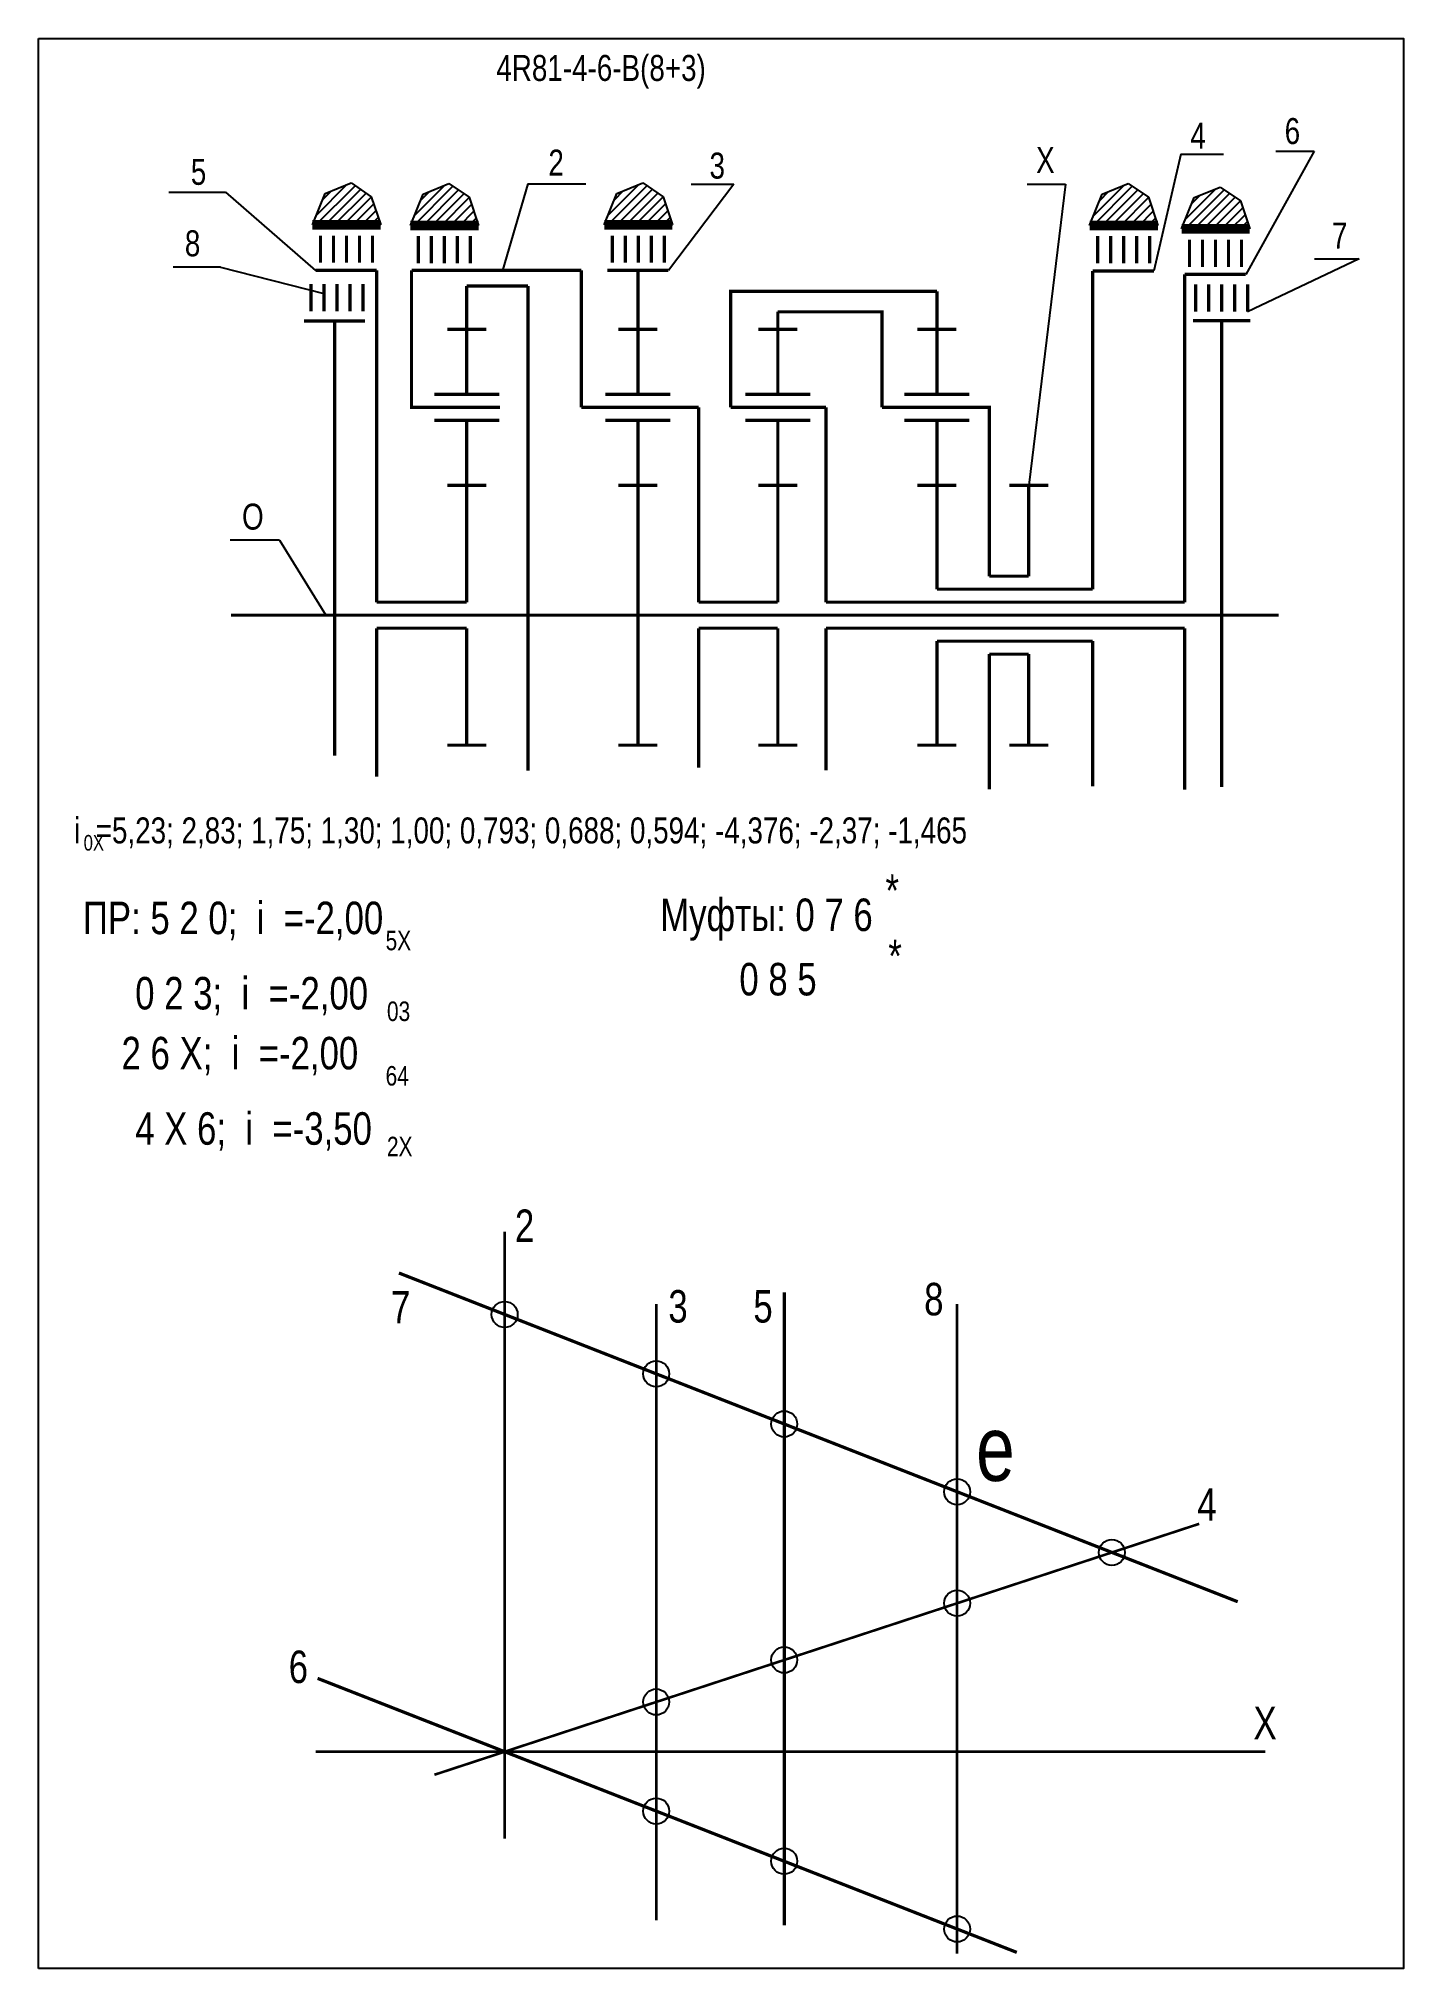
# Model space of a CAD drawing. Extents: x -352 to -142, y 153 to 450.
import ezdxf

# ---------------------------------------------------------------- set-up
doc = ezdxf.new("R2010")
doc.units = 0
doc.header["$LTSCALE"] = 15
doc.layers.get('0').update_dxf_attribs({"linetype": 'CONTINUOUS'})
doc.layers.add('DIM', color=92, linetype='CONTINUOUS')
doc.layers.add('MAIN', color=5, linetype='CONTINUOUS')
doc.styles.add('AMK', font='amk.shx', dxfattribs={"width": 0.8})

msp = doc.modelspace()

# ---------------------------------------------------------------- hatches: boundary and pattern name
at = {"layer": 'DIM'}
h = msp.add_hatch(dxfattribs=at)
h.set_pattern_fill('_USER', color=0, angle=45, style=0, pattern_type=0)
h.set_pattern_definition([(45, (-58.0483, -4.4899), (-0.7071068, 0.7071068), [])])
h.paths.add_polyline_path([(-308.34, 426.03), (-310.29, 421.21), (-299.79, 421.21), (-301.24, 425.53), (-304.36, 427.65)])
h = msp.add_hatch(dxfattribs=at)
h.set_pattern_fill('_USER', color=0, angle=45, style=0, pattern_type=0)
h.set_pattern_definition([(45, (-42.9797, -4.5773), (-0.7071068, 0.7071068), [])])
h.paths.add_polyline_path([(-293.28, 425.94), (-295.22, 421.12), (-284.72, 421.12), (-286.17, 425.44), (-289.29, 427.56)])
h = msp.add_hatch(dxfattribs=at)
h.set_pattern_fill('_USER', color=0, angle=45, style=0, pattern_type=0)
h.set_pattern_definition([(45, (-13.1543, -4.4899), (-0.7071068, 0.7071068), [])])
h.paths.add_polyline_path([(-263.45, 426.03), (-265.39, 421.21), (-254.9, 421.21), (-256.35, 425.53), (-259.46, 427.65)])
h = msp.add_hatch(dxfattribs=at)
h.set_pattern_fill('_USER', color=0, angle=45, style=0, pattern_type=0)
h.set_pattern_definition([(45, (61.5332, -4.5798), (-0.7071068, 0.7071068), [])])
h.paths.add_polyline_path([(-188.76, 425.94), (-190.71, 421.12), (-180.21, 421.12), (-181.66, 425.44), (-184.77, 427.56)])
h = msp.add_hatch(dxfattribs=at)
h.set_pattern_fill('_USER', color=0, angle=45, style=0, pattern_type=0)
h.set_pattern_definition([(45, (75.6709, -5.113), (-0.7071068, 0.7071068), [])])
h.paths.add_polyline_path([(-174.62, 425.41), (-176.57, 420.59), (-166.07, 420.59), (-167.52, 424.91), (-170.64, 427.02)])

# ---------------------------------------------------------------- linework, layer by layer
at = {"const_width": 0.4}
for points in [[(-280.72, 266.24), (-280.72, 172.82)], [(-257.4, 255.14), (-257.4, 160.27)], [(-211.1, 255.14), (-211.1, 155.11)], [(-291.52, 182.67), (-173.85, 221.29)]]:
    msp.add_lwpolyline(points, dxfattribs=at)
at = {"layer": 'DIM', "color": 0}
for p, q in [((-176.69, 432.07), (-180.83, 414.1)), ((-176.69, 432.07), (-170.12, 432.07)), ((-156.17, 432.53), (-166.69, 413.57)), ((-162.08, 432.53), (-156.17, 432.53)), ((-332.41, 426.25), (-323.69, 426.25)), ((-323.69, 426.25), (-309.82, 414.19)), ((-310.29, 421.21), (-308.34, 426.03)), ((-308.34, 426.03), (-304.36, 427.65)), ((-304.36, 427.65), (-301.24, 425.53)), ((-301.24, 425.53), (-299.79, 421.21)), ((-295.22, 421.12), (-293.28, 425.94)), ((-293.28, 425.94), (-289.29, 427.56)), ((-289.29, 427.56), (-286.17, 425.44)), ((-286.17, 425.44), (-284.72, 421.12)), ((-277.15, 427.49), (-281.04, 414.19)), ((-277.15, 427.49), (-268.21, 427.49)), ((-265.39, 421.21), (-263.45, 426.03)), ((-263.45, 426.03), (-259.46, 427.65)), ((-259.46, 427.65), (-256.35, 425.53)), ((-256.35, 425.53), (-254.9, 421.21)), ((-245.47, 427.46), (-255.52, 414.19)), ((-252.04, 427.46), (-245.47, 427.46)), ((-200.33, 427.44), (-194.42, 427.44)), ((-194.42, 427.44), (-200.08, 381.13)), ((-190.71, 421.12), (-188.76, 425.94)), ((-188.76, 425.94), (-184.77, 427.56)), ((-184.77, 427.56), (-181.66, 425.44)), ((-181.66, 425.44), (-180.21, 421.12)), ((-176.57, 420.59), (-174.62, 425.41)), ((-174.62, 425.41), (-170.64, 427.02)), ((-170.64, 427.02), (-167.52, 424.91)), ((-167.52, 424.91), (-166.07, 420.59)), ((-309.04, 421.02), (-302.12, 421.02)), ((-264.14, 421.02), (-257.23, 421.02)), ((-189.45, 420.93), (-182.54, 420.93)), ((-175.32, 420.4), (-168.4, 420.4)), ((-149.23, 415.99), (-166.41, 407.84)), ((-156.09, 415.99), (-149.23, 415.99)), ((-324.45, 414.67), (-331.71, 414.67)), ((-324.45, 414.67), (-308.52, 410.65)), ((-315.38, 372.69), (-322.98, 372.69)), ((-315.38, 372.69), (-308.24, 361.13))]:
    msp.add_line(p, q, dxfattribs=at)
for points, const_width in [([(-300.41, 414.19), (-300.41, 363.13)], 0.5), ([(-290.81, 393.13), (-295.05, 393.13), (-295.05, 414.19)], 0.5), ([(-268.93, 414.19), (-295.05, 414.19)], 0.5), ([(-268.93, 393.13), (-268.93, 414.19)], 0.5), ([(-190.24, 414.1), (-190.24, 365.13)], 0.5), ([(-176.1, 413.57), (-176.1, 363.13)], 0.5), ([(-286.56, 411.79), (-277.13, 411.79)], 0.5), ([(-277.13, 411.79), (-277.13, 337.2)], 0.5), ([(-245.96, 403.31), (-245.96, 410.98), (-214.2, 410.98)], 0.5), ([(-238.69, 407.82), (-222.64, 407.82), (-222.64, 393.13)], 0.5), ([(-311.58, 406.41), (-302.19, 406.41)], 0.5), ([(-306.89, 406.41), (-306.89, 339.51)], 0.5), ([(-170.39, 406.46), (-170.39, 334.69)], 0.5), ([(-245.96, 403.31), (-245.96, 393.13)], 0.5), ([(-250.87, 393.13), (-250.87, 363.13)], 0.5), ([(-231.26, 393.13), (-231.26, 363.13)], 0.5), ([(-209.33, 393.13), (-206.16, 393.13), (-206.16, 367.13)], 0.5), ([(-214.2, 365.13), (-190.24, 365.13)], 0.5), ([(-206.16, 367.13), (-200.08, 367.13)], 0.5), ([(-300.41, 363.13), (-286.56, 363.13)], 0.5), ([(-250.87, 363.13), (-238.69, 363.13)], 0.5), ([(-231.26, 363.13), (-203.06, 363.13)], 0.5), ([(-204.25, 363.13), (-176.1, 363.13)], 0.5), ([(-322.82, 361.13), (-231.26, 361.13)], 0.5), ([(-300.41, 359.13), (-286.56, 359.13)], 0.5), ([(-300.41, 359.13), (-300.41, 336.29)], 0.5), ([(-250.87, 359.13), (-238.69, 359.13)], 0.5), ([(-250.87, 359.13), (-250.87, 337.65)], 0.5), ([(-231.26, 361.13), (-208.07, 361.13)], 0.5), ([(-231.26, 359.13), (-203.06, 359.13)], 0.5), ([(-231.26, 359.13), (-231.26, 337.23)], 0.5), ([(-222.64, 361.13), (-161.64, 361.13)], 0.5), ([(-204.25, 359.13), (-176.1, 359.13)], 0.5), ([(-176.1, 359.13), (-176.1, 334.25)], 0.5), ([(-214.2, 357.13), (-190.24, 357.13)], 0.5), ([(-190.24, 357.13), (-190.24, 334.78)], 0.5), ([(-206.16, 355.13), (-200.08, 355.13)], 0.5), ([(-206.16, 355.13), (-206.16, 334.34)], 0.5), ([(-167.93, 209.3), (-296.99, 259.89)], 0.5), ([(-237.7, 256.94), (-237.7, 159.48)], 0.5), ([(-201.92, 155.33), (-309.5, 197.5)], 0.5), ([(-309.78, 186.22), (-163.68, 186.22)], 0.4)]:
    msp.add_lwpolyline(points, dxfattribs=dict(at, const_width=const_width))
for centre in [(-280.72, 253.51), (-257.4, 244.37), (-237.7, 236.65), (-211.1, 226.22), (-187.29, 216.88), (-211.1, 209.07), (-237.7, 200.34), (-257.4, 193.87), (-257.4, 177.08), (-237.7, 169.36), (-211.1, 158.93)]:
    msp.add_circle(centre, 2, dxfattribs=at)
at = {"layer": 'MAIN'}
for points in [[(-352.43, 152.87), (-352.43, 449.87)], [(-352.43, 449.87), (-142.43, 449.87), (-142.43, 152.87), (-352.43, 152.87)]]:
    msp.add_lwpolyline(points, dxfattribs=at)
at = {"layer": 'MAIN', "color": 0}
for points, const_width in [([(-310.29, 421.21), (-299.79, 421.21)], 1.5), ([(-295.22, 421.12), (-284.72, 421.12)], 1.5), ([(-265.39, 421.21), (-254.9, 421.21)], 1.5), ([(-190.71, 421.12), (-180.21, 421.12)], 1.5), ([(-301.06, 419.56), (-301.06, 415.36)], 0.5), ([(-285.99, 419.47), (-285.99, 415.27)], 0.5), ([(-256.16, 419.56), (-256.16, 415.36)], 0.5), ([(-181.47, 419.47), (-181.47, 415.27)], 0.5), ([(-176.57, 420.59), (-166.07, 420.59)], 1.5), ([(-167.34, 418.94), (-167.34, 414.74)], 0.5), ([(-309.82, 414.19), (-300.41, 414.19)], 0.5), ([(-264.93, 414.19), (-255.52, 414.19)], 0.5), ([(-260.22, 405.13), (-260.22, 414.19)], 0.5), ([(-190.24, 414.1), (-180.83, 414.1)], 0.5), ([(-176.1, 413.57), (-166.69, 413.57)], 0.5), ([(-302.52, 412.1), (-302.52, 407.9)], 0.5), ([(-286.56, 405.13), (-286.56, 411.79)], 0.5), ([(-214.2, 395.13), (-214.2, 410.98)], 0.5), ([(-166.41, 412.04), (-166.41, 407.84)], 0.5), ([(-238.69, 405.13), (-238.69, 407.82)], 0.5), ([(-286.56, 405.13), (-289.56, 405.13)], 0.5), ([(-286.56, 395.13), (-286.56, 405.13)], 0.5), ([(-286.56, 405.13), (-283.56, 405.13)], 0.5), ([(-260.22, 405.13), (-263.22, 405.13)], 0.5), ([(-260.22, 395.13), (-260.22, 405.13)], 0.5), ([(-260.22, 405.13), (-257.22, 405.13)], 0.5), ([(-238.69, 405.13), (-241.69, 405.13)], 0.5), ([(-238.69, 395.13), (-238.69, 405.13)], 0.5), ([(-238.69, 405.13), (-235.69, 405.13)], 0.5), ([(-214.2, 405.13), (-217.2, 405.13)], 0.5), ([(-214.2, 405.13), (-211.2, 405.13)], 0.5), ([(-174.8, 406.46), (-165.97, 406.46)], 0.5), ([(-281.43, 393.13), (-290.81, 393.13)], 0.5), ([(-250.87, 393.13), (-268.93, 393.13)], 0.5), ([(-231.26, 393.13), (-245.96, 393.13)], 0.5), ([(-209.33, 393.13), (-222.64, 393.13)], 0.5), ([(-286.56, 391.13), (-291.56, 391.13)], 0.5), ([(-286.56, 381.13), (-286.56, 391.13), (-281.56, 391.13)], 0.5), ([(-260.22, 391.13), (-265.22, 391.13)], 0.5), ([(-260.22, 381.13), (-260.22, 391.13), (-255.22, 391.13)], 0.5), ([(-238.69, 391.13), (-243.69, 391.13)], 0.5), ([(-238.69, 381.13), (-238.69, 391.13), (-233.69, 391.13)], 0.5), ([(-214.2, 391.13), (-219.2, 391.13)], 0.5), ([(-214.2, 381.13), (-214.2, 391.13), (-209.2, 391.13)], 0.5), ([(-286.56, 381.13), (-289.56, 381.13)], 0.5), ([(-286.56, 363.13), (-286.56, 381.13)], 0.5), ([(-286.56, 381.13), (-283.56, 381.13)], 0.5), ([(-260.22, 381.13), (-263.22, 381.13)], 0.5), ([(-260.22, 361.13), (-260.22, 381.13)], 0.5), ([(-260.22, 381.13), (-257.22, 381.13)], 0.5), ([(-238.69, 381.13), (-241.69, 381.13)], 0.5), ([(-238.69, 363.13), (-238.69, 381.13)], 0.5), ([(-238.69, 381.13), (-235.69, 381.13)], 0.5), ([(-214.2, 381.13), (-217.2, 381.13)], 0.5), ([(-214.2, 365.13), (-214.2, 381.13)], 0.5), ([(-214.2, 381.13), (-211.2, 381.13)], 0.5), ([(-200.08, 381.13), (-203.08, 381.13)], 0.5), ([(-200.08, 367.13), (-200.08, 381.13)], 0.5), ([(-200.08, 381.13), (-197.08, 381.13)], 0.5), ([(-286.56, 359.13), (-286.56, 341.13)], 0.5), ([(-260.22, 361.13), (-260.22, 341.13)], 0.5), ([(-238.69, 359.13), (-238.69, 341.13)], 0.5), ([(-214.2, 357.13), (-214.2, 341.13)], 0.5), ([(-200.08, 355.13), (-200.08, 341.13)], 0.5), ([(-286.56, 341.13), (-289.56, 341.13)], 0.5), ([(-286.56, 341.13), (-283.56, 341.13)], 0.5), ([(-260.22, 341.13), (-263.22, 341.13)], 0.5), ([(-260.22, 341.13), (-257.22, 341.13)], 0.5), ([(-238.69, 341.13), (-241.69, 341.13)], 0.5), ([(-238.69, 341.13), (-235.69, 341.13)], 0.5), ([(-214.2, 341.13), (-217.2, 341.13)], 0.5), ([(-214.2, 341.13), (-211.2, 341.13)], 0.5), ([(-200.08, 341.13), (-203.08, 341.13)], 0.5), ([(-200.08, 341.13), (-197.08, 341.13)], 0.5)]:
    msp.add_lwpolyline(points, dxfattribs=dict(at, const_width=const_width))
for points in [[(-309.06, 419.56, 0.5, 0.5, 0), (-309.06, 415.36, 0.5, 0.5, 0)], [(-307.06, 419.56, 0.5, 0.5, 0), (-307.06, 415.36, 0.5, 0.5, 0)], [(-305.06, 419.56, 0.5, 0.5, 0), (-305.06, 415.36, 0.5, 0.5, 0)], [(-303.06, 419.56, 0.5, 0.5, 0), (-303.06, 415.36, 0.5, 0.5, 0)], [(-293.99, 419.47, 0.5, 0.5, 0), (-293.99, 415.27, 0.5, 0.5, 0)], [(-291.99, 419.47, 0.5, 0.5, 0), (-291.99, 415.27, 0.5, 0.5, 0)], [(-289.99, 419.47, 0.5, 0.5, 0), (-289.99, 415.27, 0.5, 0.5, 0)], [(-287.99, 419.47, 0.5, 0.5, 0), (-287.99, 415.27, 0.5, 0.5, 0)], [(-264.16, 419.56, 0.5, 0.5, 0), (-264.16, 415.36, 0.5, 0.5, 0)], [(-262.16, 419.56, 0.5, 0.5, 0), (-262.16, 415.36, 0.5, 0.5, 0)], [(-260.16, 419.56, 0.5, 0.5, 0), (-260.16, 415.36, 0.5, 0.5, 0)], [(-258.16, 419.56, 0.5, 0.5, 0), (-258.16, 415.36, 0.5, 0.5, 0)], [(-189.47, 419.47, 0.5, 0.5, 0), (-189.47, 415.27, 0.5, 0.5, 0)], [(-187.47, 419.47, 0.5, 0.5, 0), (-187.47, 415.27, 0.5, 0.5, 0)], [(-185.47, 419.47, 0.5, 0.5, 0), (-185.47, 415.27, 0.5, 0.5, 0)], [(-183.47, 419.47, 0.5, 0.5, 0), (-183.47, 415.27, 0.5, 0.5, 0)], [(-175.34, 418.94, 0.5, 0.5, 0), (-175.34, 414.74, 0.5, 0.5, 0)], [(-173.34, 418.94, 0.5, 0.5, 0), (-173.34, 414.74, 0.5, 0.5, 0)], [(-171.34, 418.94, 0.5, 0.5, 0), (-171.34, 414.74, 0.5, 0.5, 0)], [(-169.34, 418.94, 0.5, 0.5, 0), (-169.34, 414.74, 0.5, 0.5, 0)], [(-310.52, 412.1, 0.5, 0.5, 0), (-310.52, 407.9, 0.5, 0.5, 0)], [(-308.52, 412.1, 0.5, 0.5, 0), (-308.52, 407.9, 0.5, 0.5, 0)], [(-306.52, 412.1, 0.5, 0.5, 0), (-306.52, 407.9, 0.5, 0.5, 0)], [(-304.52, 412.1, 0.5, 0.5, 0), (-304.52, 407.9, 0.5, 0.5, 0)], [(-174.41, 412.04, 0.5, 0.5, 0), (-174.41, 407.84, 0.5, 0.5, 0)], [(-172.41, 412.04, 0.5, 0.5, 0), (-172.41, 407.84, 0.5, 0.5, 0)], [(-170.41, 412.04, 0.5, 0.5, 0), (-170.41, 407.84, 0.5, 0.5, 0)], [(-168.41, 412.04, 0.5, 0.5, 0), (-168.41, 407.84, 0.5, 0.5, 0)], [(-281.56, 395.13, 0.5, 0.5, 0), (-291.56, 395.13, 0.5, 0.5, 0)], [(-255.22, 395.13, 0.5, 0.5, 0), (-265.22, 395.13, 0.5, 0.5, 0)], [(-233.69, 395.13, 0.5, 0.5, 0), (-243.69, 395.13, 0.5, 0.5, 0)], [(-209.2, 395.13, 0.5, 0.5, 0), (-219.2, 395.13, 0.5, 0.5, 0)]]:
    msp.add_lwpolyline(points, format="xyseb", dxfattribs=at)

# ---------------------------------------------------------------- texts
at = {"layer": 'DIM', "color": 0, "style": 'AMK', "width": 0.8}
for s, height, p in [('4R81-4-6-B(8+3)', 4, (-282, 443.35)), ('4', 4, (-175.21, 432.95)), ('6', 4, (-160.7, 433.64)), ('5', 4, (-329.01, 427.36)), ('2', 4, (-273.99, 428.78)), ('3', 4, (-249.2, 428.32)), ('X', 4, (-198.95, 429.17)), ('8', 4, (-329.93, 416.36)), ('7', 4, (-153.42, 417.56)), ('O', 4, (-321.13, 374.3)), ('i  =5,23; 2,83; 1,75; 1,30; 1,00; 0,793; 0,688; 0,594; -4,376; -2,37; -1,465', 4, (-346.97, 326)), ('0X', 2.4, (-345.5, 324.9)), ('*', 5, (-222.12, 316.25)), (' ПР: 5 2 0;  i  =-2,00', 5, (-347.1, 312.04)), ('Муфты: 0 7 6', 5, (-256.78, 312.52)), ('5X', 3, (-299.04, 309.56)), ('*', 5, (-221.69, 306.18)), ('       0 8 5', 5, (-255.01, 302.61)), ('    0 2 3;  i  =-2,00', 5, (-343.51, 300.45)), ('03', 3, (-298.83, 298.67)), ('     2 6 X;  i  =-2,00', 5, (-347.1, 291.23)), ('64', 3, (-299.04, 288.74)), ('    4 X 6;  i  =-3,50', 5, (-343.51, 279.63)), ('2X', 3, (-298.83, 277.86)), ('2', 5, (-279.14, 264.66)), ('8', 5, (-216.17, 253.37)), ('7', 5, (-298.21, 252.12)), ('3', 5, (-255.53, 252.26)), ('5', 5, (-242.45, 252.26)), ('e', 10, (-208.18, 227.89)), ('4', 5, (-174.15, 221.76)), ('6', 5, (-313.95, 196.78)), ('X', 5, (-165.5, 188.14))]:
    msp.add_text(s, height=height, dxfattribs=at).set_placement(p)

doc.saveas('drawing.dxf')
